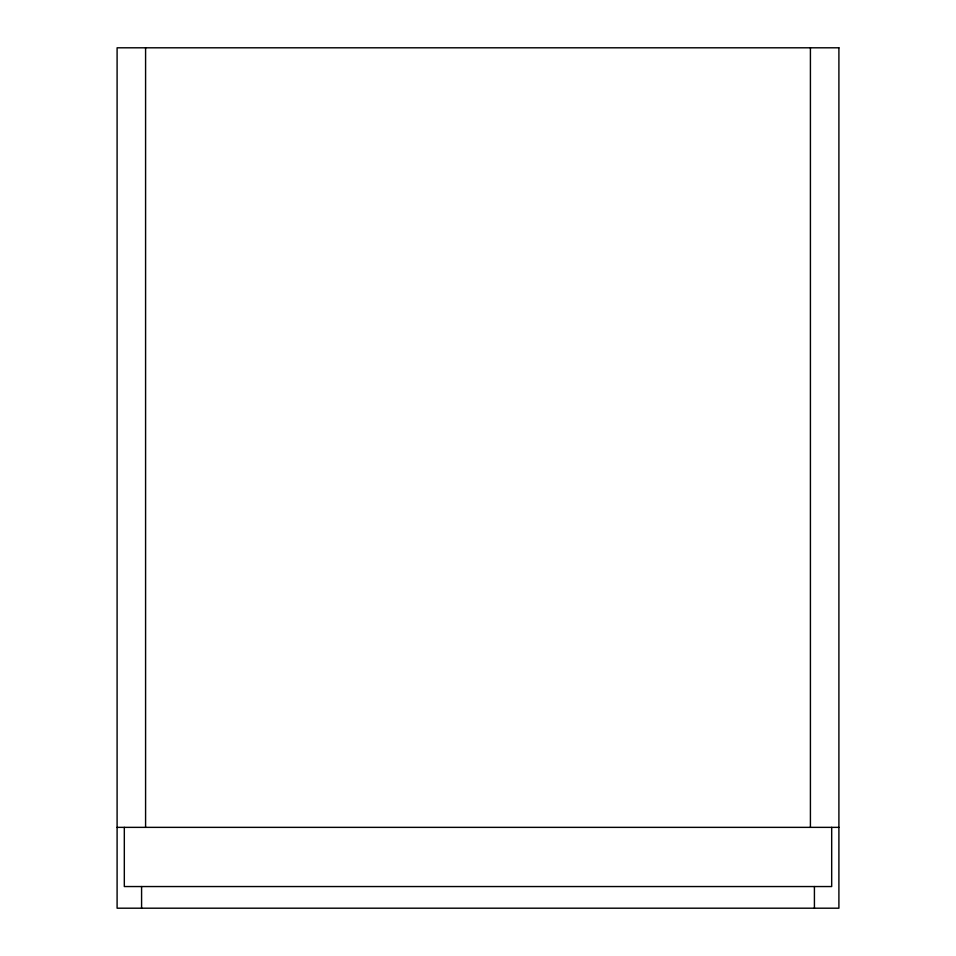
<?xml version="1.0" encoding="UTF-8"?>
<svg xmlns="http://www.w3.org/2000/svg" width="956" height="956" viewBox="0 0 956 956"><rect width="100%" height="100%" fill="white"/><g stroke="black" fill="none" stroke-linecap="round" stroke-linejoin="round"><path stroke-width="1.43" d="M117.098 827.358L838.902 827.358M831.684 827.358L831.684 886.547L124.316 886.547L124.316 827.358M814.416 886.547L814.416 908.2M810.413 47.8L810.413 827.358M145.587 47.8L145.587 827.358M141.584 886.547L141.584 908.2M838.902 47.8L117.098 47.8L117.098 908.2L838.902 908.2L838.902 47.8"/></g></svg>
